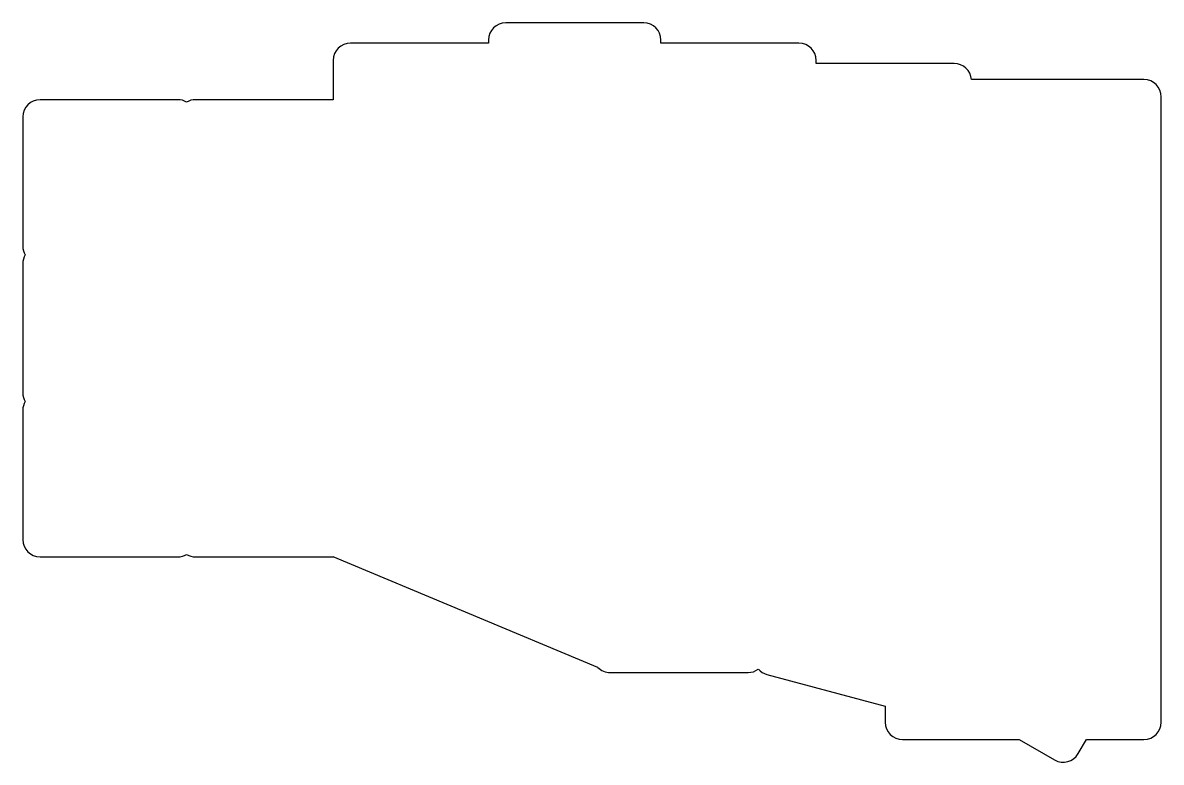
# Model space of a CAD drawing. Header units: millimetres. Extents: x 8 to 140, y -33 to 52.
import ezdxf

# ---------------------------------------------------------------- set-up
doc = ezdxf.new("R2010")
doc.units = ezdxf.units.MM

msp = doc.modelspace()

# ---------------------------------------------------------------- linework, layer by layer
for p, q in [((80, 52.42), (64, 52.42)), ((62, 50.42), (62, 50.06)), ((82, 50.06), (82, 50.42)), ((62, 50.06), (46, 50.06)), ((98, 50.06), (82, 50.06)), ((44, 48.06), (44, 43.5)), ((100, 47.68), (100, 48.06)), ((116, 47.68), (100, 47.68)), ((138, 45.83), (117.99, 45.83)), ((140, -28.67), (140, 43.83)), ((26, 43.5), (10, 43.5)), ((44, 43.5), (28, 43.5)), ((8, 41.5), (8, 26.5)), ((8, 24.5), (8, 9.5)), ((8, 7.5), (8, -7.5)), ((10, -9.5), (26, -9.5)), ((28, -9.5), (44, -9.5)), ((74.68, -22.32), (44, -9.5)), ((76.1, -22.91), (92.1, -22.91)), ((94.27, -23.13), (108, -26.81)), ((108, -26.81), (108, -28.67)), ((110, -30.67), (123.53, -30.67)), ((123.53, -30.67), (127.64, -33.04)), ((130.37, -32.31), (131.32, -30.67)), ((131.32, -30.67), (138, -30.67))]:
    msp.add_line(p, q)
for centre, start, end in [((64, 50.42), 90, 180), ((80, 50.42), 0, 90), ((46, 48.06), 90, 180), ((98, 48.06), 0, 90), ((116, 45.68), 4.3012, 90), ((138, 43.83), 0, 90), ((10, 41.5), 90, 180), ((26, 41.5), 60, 90), ((28, 41.5), 90, 120), ((10, 26.5), 180, 210), ((10, 24.5), 150, 180), ((10, 9.5), 180, 210), ((10, 7.5), 150, 180), ((10, -7.5), 180, 270), ((26, -7.5), 270, 300), ((28, -7.5), 240, 270), ((76.1, -20.91), 224.6539, 270), ((92.1, -20.91), 270, 306.306), ((94.79, -21.2), 221.2556, 255), ((110, -28.67), 180, 270), ((138, -28.67), 270, 360), ((128.64, -31.31), 240, 330)]:
    msp.add_arc(centre, 2, start, end)

doc.saveas('drawing.dxf')
